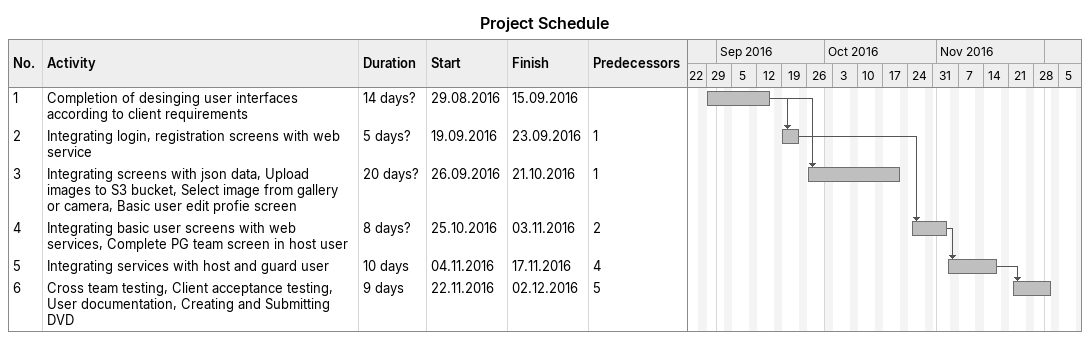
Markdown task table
Project Schedule

| ID | Task | Duration | Start | Finish | Predecessors |
|---|---|---|---|---|---|
| 1 | Completion of desinging user interfaces according to client requirements | 14d? | 2016-08-29 | 2016-09-15 |  |
| 2 | Integrating login, registration screens with web service | 5d? | 2016-09-19 | 2016-09-23 | 1 |
| 3 | Integrating screens with json data, Upload images to S3 bucket, Select image from gallery or camera, Basic user edit profie screen | 20d? | 2016-09-26 | 2016-10-21 | 1 |
| 4 | Integrating basic user screens with web services, Complete PG team screen in host user | 8d? | 2016-10-25 | 2016-11-03 | 2 |
| 5 | Integrating services with host and guard user | 10d | 2016-11-04 | 2016-11-17 | 4 |
| 6 | Cross team testing, Client acceptance testing, User documentation, Creating and Submitting DVD | 9d | 2016-11-22 | 2016-12-02 | 5 |
